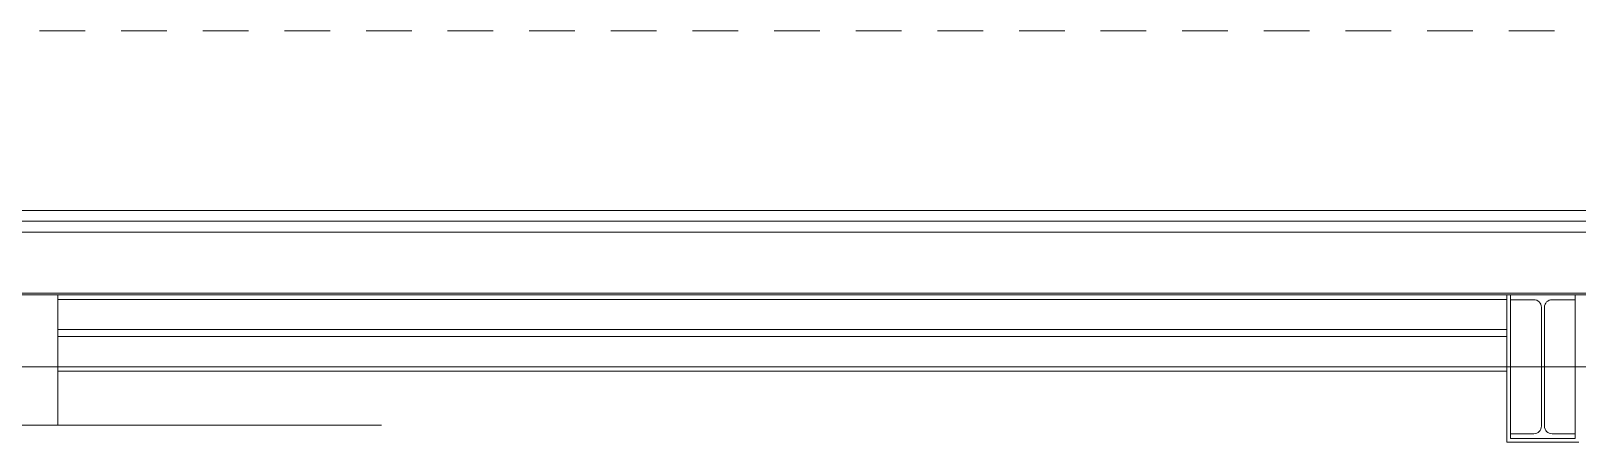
# Model space of a CAD drawing. Header units: millimetres. Extents: x -32 to 1412, y -324 to 2887.
# Drawn here: x 1045.116 to 1049.416, y 2060.999 to 2062.144 of the extents above; entities that cross this region are included whole.
import ezdxf

# ---------------------------------------------------------------- set-up
doc = ezdxf.new("R2010")
doc.units = ezdxf.units.MM
doc.header["$LTSCALE"] = 0.5
doc.linetypes.add('HIDDEN', pattern=[9.525, 6.35, -3.175])
doc.layers.add('arquitetura', color=252, linetype='CONTINUOUS', lineweight=5)

msp = doc.modelspace()

# ---------------------------------------------------------------- linework, layer by layer
at = {"layer": 'arquitetura', "color": 252, "linetype": 'HIDDEN', "ltscale": 0.04}
msp.add_line((1053.6662, 2062.1441), (987.4972, 2062.1441), dxfattribs=at)
msp.add_line((1053.6662, 2062.1441), (987.4972, 2062.1441), dxfattribs=at)
at = {"layer": 'arquitetura', "color": 252}
for p, q in [((1053.6662, 2061.6441), (1017.6812, 2061.6441)), ((1053.6662, 2061.6441), (1038.9412, 2061.6441)), ((1053.6962, 2061.6141), (1017.7112, 2061.6141)), ((1053.6962, 2061.6141), (1038.9712, 2061.6141)), ((1053.7262, 2061.5841), (1017.7412, 2061.5841)), ((1053.7262, 2061.5841), (1039.0012, 2061.5841)), ((1053.8962, 2061.4141), (1017.6812, 2061.4141)), ((1061.9462, 2061.4141), (1038.9412, 2061.4141)), ((1061.9412, 2061.4091), (1038.9412, 2061.4091)), ((1045.0412, 2061.4091), (1045.1912, 2061.4091)), ((1045.1912, 2061.4091), (1045.1912, 2061.0464)), ((1049.2312, 2061.4091), (1045.1912, 2061.4091)), ((1049.2212, 2061.3964), (1045.1912, 2061.3964)), ((1049.2212, 2060.9991), (1049.2212, 2061.4091)), ((1049.2312, 2061.0091), (1049.2312, 2061.4091)), ((1061.9412, 2061.4091), (1049.4112, 2061.4091)), ((1049.4112, 2061.0091), (1049.4112, 2061.4091)), ((1049.2212, 2061.3128), (1045.1912, 2061.3128)), ((1049.2212, 2061.2928), (1045.1912, 2061.2928)), ((1054.0412, 2061.2091), (1038.9412, 2061.2091)), ((1049.2212, 2061.1964), (1045.1912, 2061.1964)), ((1045.1912, 2061.0464), (1045.0412, 2061.0464)), ((1045.1912, 2061.0464), (1046.0912, 2061.0464)), ((1049.4212, 2060.9991), (1049.2212, 2060.9991)), ((1049.4112, 2061.0091), (1049.2312, 2061.0091))]:
    msp.add_line(p, q, dxfattribs=at)
at = {"layer": 'arquitetura'}
for p, q in [((1049.2312, 2061.4091), (1049.4112, 2061.4091)), ((1049.2312, 2061.4091), (1049.2312, 2061.3956)), ((1049.2312, 2061.3956), (1049.2959, 2061.3956)), ((1049.3465, 2061.3956), (1049.4112, 2061.3956)), ((1049.4112, 2061.4091), (1049.4112, 2061.3956)), ((1049.3169, 2061.0436), (1049.3169, 2061.3746)), ((1049.3255, 2061.0436), (1049.3255, 2061.3746)), ((1049.2312, 2061.0226), (1049.2959, 2061.0226)), ((1049.2312, 2061.0226), (1049.2312, 2061.0091)), ((1049.2312, 2061.0091), (1049.4112, 2061.0091)), ((1049.3465, 2061.0226), (1049.4112, 2061.0226)), ((1049.4112, 2061.0226), (1049.4112, 2061.0091))]:
    msp.add_line(p, q, dxfattribs=at)
for centre, start, end in [((1049.2959, 2061.3746), 0, 90), ((1049.3465, 2061.3746), 90, 180), ((1049.2959, 2061.0436), 270, 0), ((1049.3465, 2061.0436), 180, 270)]:
    msp.add_arc(centre, 0.021, start, end, dxfattribs=at)

doc.saveas('drawing.dxf')
